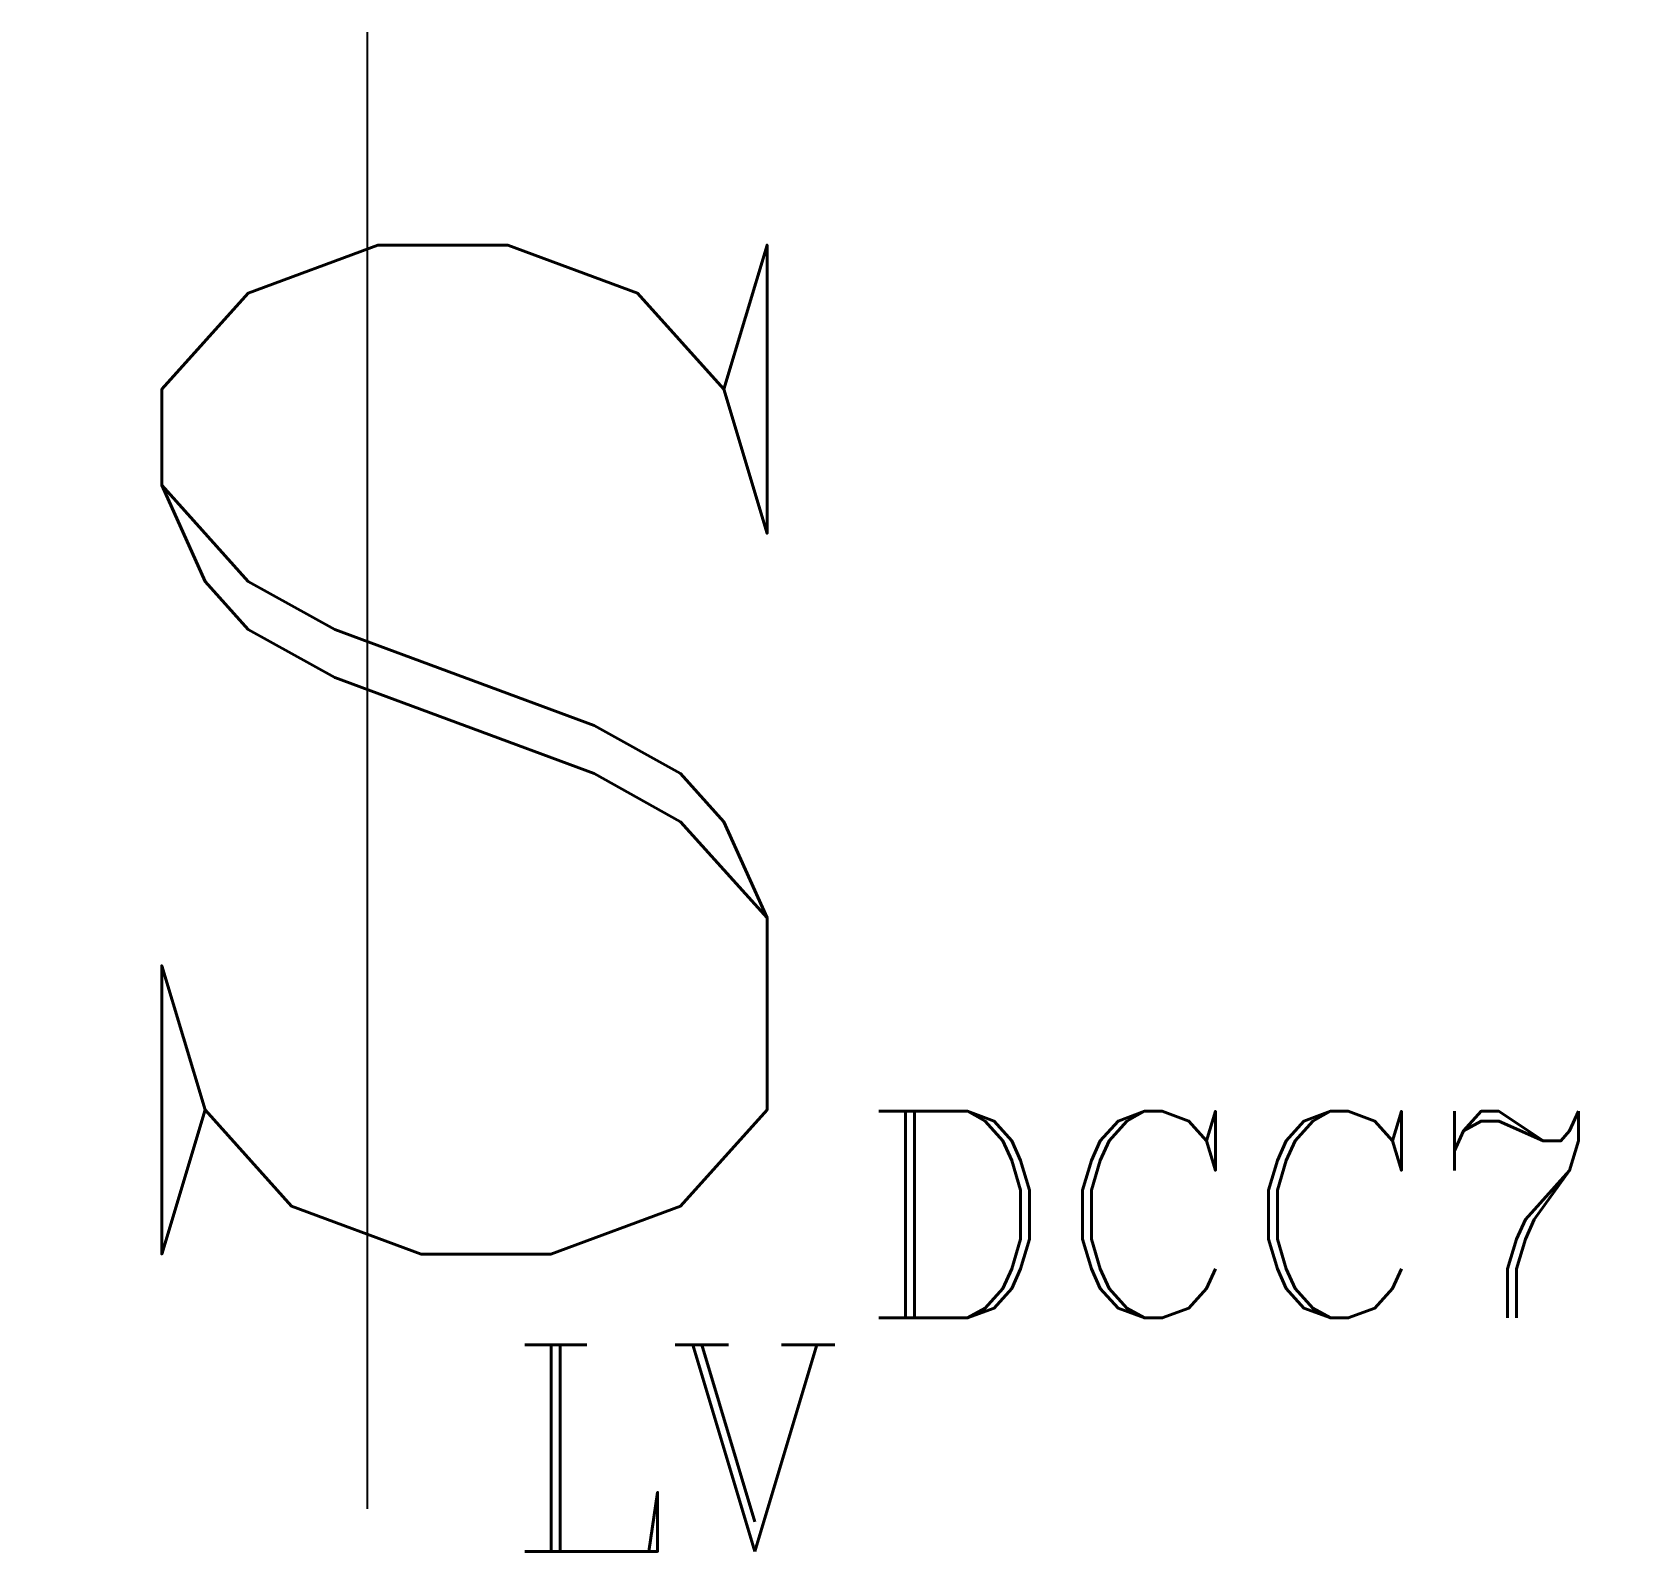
# Model space of a CAD drawing. Header units: inches. Extents: x -7.3 to 27.7, y -1.1 to 32.2.
import ezdxf

# ---------------------------------------------------------------- set-up
doc = ezdxf.new("R2010")
doc.units = ezdxf.units.IN
doc.header["$LTSCALE"] = 48
doc.header["$MEASUREMENT"] = 0

msp = doc.modelspace()

# ---------------------------------------------------------------- wipeouts: each hides what was drawn before it
msp.add_wipeout([(-7.297, -1.135), (27.655, -1.135), (27.655, 32.156), (-7.297, 32.156)])

# ---------------------------------------------------------------- next in the draw order: linework, layer by layer
for p in [(0, 32.156), (0, 6.86)]:
    msp.add_line(p, (0, 0))

# ---------------------------------------------------------------- next in the draw order: texts
at = {"attachment_point": 1}
for s, insert, char_height, width in [('{\\Fcomplex|c0;S}', (-7.297, 27.518), 21.97266, 62.41909), ('{\\Fcomplex|c0;DCC7}', (10.761, 8.655), 4.5, 31.95857)]:
    msp.add_mtext(s, dxfattribs=dict(at, insert=insert, char_height=char_height, width=width))
at = {"insert": (3.047, 3.572), "char_height": 4.5, "attachment_point": 1}
msp.add_mtext('{\\Fcomplex|c0;LV}', dxfattribs=at)
at = {"flags": 1}
msp.add_attdef('WATTSTOPPER', (5.796, 2.522), 'DRD6', height=0.001, dxfattribs=at)

doc.saveas('drawing.dxf')
